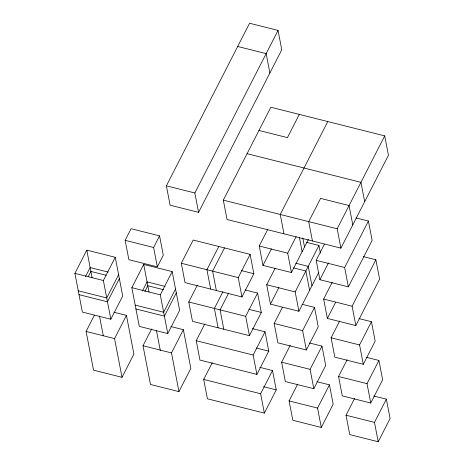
<?xml version="1.0" encoding="UTF-8"?>
<svg xmlns="http://www.w3.org/2000/svg" width="465" height="465" viewBox="0 0 465 465"><rect width="100%" height="100%" fill="white"/><g stroke="black" fill="none" stroke-linecap="round" stroke-linejoin="round"><path stroke-width="0.7" d="M74.9 273.356L86.786 250.129L115.25 257.29L122.714 296.013L110.827 319.234L82.363 312.079L74.9 273.356L103.364 280.511L110.827 319.234M85.519 276.588L90.14 267.555L108.194 272.095M88.245 276.588L90.89 271.426L106.165 275.268M103.364 280.511L115.25 257.29M125.143 240.318L131.084 228.71L159.553 235.865L163.285 255.227L157.339 266.84L128.875 259.679L125.143 240.318L153.607 247.479L157.339 266.84M113.942 312.23L126.445 315.375L133.903 354.092L122.022 377.318L93.552 370.157L86.089 331.44L94.343 315.311M118.61 274.716L106.723 297.937L78.26 290.782M166.383 185.826L249.571 23.25L278.041 30.411L281.773 49.772L198.578 212.342L170.109 205.187L166.383 185.826L194.847 192.981L198.578 212.342M119.354 278.587L107.467 301.808L79.004 294.653M131.833 287.672L143.714 264.445L172.184 271.606L179.647 310.329L167.76 333.556L139.291 326.395L131.833 287.672L160.297 294.833L167.76 333.556M153.607 247.479L159.553 235.865M122.022 377.318L114.559 338.596L126.445 315.375M142.453 290.904L147.074 281.871L165.127 286.411M194.847 192.981L278.041 30.411M144.847 291.549L147.818 285.743L163.79 289.759M160.297 294.833L172.184 271.606M181.304 263.266L193.19 240.045L250.124 254.361L253.849 273.722L241.969 296.949L185.035 282.627L181.304 263.266L238.237 277.588L241.969 296.949M170.876 326.546L183.373 329.691L190.836 368.414L178.949 391.635L150.486 384.479L143.022 345.757L151.607 328.982M175.543 289.032L163.657 312.259L135.187 305.098M223.31 200.142L270.851 107.241L384.718 135.879L388.449 155.24L340.909 248.141L227.042 219.503L223.31 200.142L337.177 228.78L340.909 248.141M176.287 292.904L164.401 316.13L135.937 308.969M245.119 289.951L257.581 293.084L261.313 312.445L249.426 335.672L192.493 321.35L188.767 301.988L197.346 285.219M218.806 246.485L206.925 269.712L210.651 289.073M224.502 247.921L212.615 271.142L216.347 290.503M178.949 391.635L171.492 352.918L183.373 329.691M299.321 114.402L287.434 137.628L258.97 130.467M252.39 328.621L265.044 331.807L268.776 351.168L256.889 374.389L199.956 360.073L196.224 340.711L204.809 323.936M222.968 291.66L214.382 308.435L218.114 327.796M228.664 293.09L220.079 309.864L223.81 329.226M238.237 277.588L250.124 254.361M308.4 239.394L291.439 272.542L262.969 265.381L259.243 246.02L267.666 229.553M327.784 121.563L280.244 214.458L283.976 233.819M259.854 367.344L272.507 370.529L276.233 389.891L264.353 413.112L207.419 398.796L203.687 379.434L212.273 362.659M262.969 265.381L271.397 248.915M249.426 335.672L245.694 316.31L257.581 293.084M318.781 272.414L298.902 311.265L270.432 304.104L266.701 284.743L275.129 268.276M291.439 272.542L287.707 253.181L296.135 236.714M270.432 304.104L278.861 287.637M256.889 374.389L253.158 355.033L265.044 331.807M302.018 304.261L314.514 307.4L318.246 326.761L306.359 349.988L277.896 342.827L274.164 323.466L282.418 307.342M298.902 311.265L295.17 291.904L318.938 245.456L306.441 242.312M355.911 217.905L368.408 221.049L372.14 240.411L348.372 286.858L319.903 279.703L316.171 260.342L324.425 244.212M337.177 228.78L384.718 135.879M264.353 413.112L260.621 393.75L272.507 370.529M319.903 279.703L328.488 262.928M309.481 342.978L321.978 346.123L325.709 365.484L313.823 388.711L285.353 381.55L281.627 362.189L290.207 345.414M306.359 349.988L302.628 330.627L314.514 307.4M363.374 256.628L375.871 259.772L379.603 279.134L355.83 325.581L327.366 318.426L323.634 299.065L332.219 282.29M348.372 286.858L344.641 267.497L368.408 221.049M327.366 318.426L335.62 302.297M316.938 381.701L329.435 384.846L333.167 404.207L321.286 427.434L292.816 420.273L289.085 400.911L297.67 384.137M313.823 388.711L310.091 369.35L321.978 346.123M358.951 318.577L371.448 321.722L375.179 341.083L363.293 364.304L334.829 357.149L331.097 337.788L339.683 321.013M355.83 325.581L352.104 306.22L375.871 259.772M321.286 427.434L317.554 408.072L329.435 384.846M366.408 357.3L378.911 360.439L382.637 379.8L370.756 403.027L342.287 395.866L338.555 376.505L347.14 359.736M363.293 364.304L359.561 344.943L371.448 321.722M373.872 396.023L386.369 399.162L390.1 418.523L378.214 441.75L349.75 434.589L346.018 415.228L354.603 398.459M370.756 403.027L367.025 383.666L378.911 360.439M378.214 441.75L374.488 422.389L386.369 399.162M237.691 46.477L266.154 53.632L269.886 72.993M247.084 153.694L360.95 182.327L364.676 201.688M259.243 246.02L287.707 253.181M316.171 260.342L344.641 267.497M295.746 263.213L308.243 266.358L311.974 285.719M293.369 267.857L305.865 271.002L309.597 290.363M241.387 270.589L253.849 273.722M266.701 284.743L295.17 291.904M323.634 299.065L352.104 306.22M248.851 309.312L261.313 312.445M188.767 301.988L245.694 316.31M274.164 323.466L302.628 330.627M331.097 337.788L359.561 344.943M256.122 347.983L268.776 351.168M196.224 340.711L253.158 355.033M281.627 362.189L310.091 369.35M338.555 376.505L367.025 383.666M86.089 331.44L114.559 338.596M143.022 345.757L171.492 352.918M263.585 386.706L276.233 389.891M203.687 379.434L260.621 393.75M289.085 400.911L317.554 408.072M346.018 415.228L374.488 422.389M352.796 224.915L349.064 205.553L320.594 198.392L308.714 221.619L312.445 240.98M318.938 245.456L320.402 253.059M302.779 238.004L304.511 246.996M299.338 237.121L302.134 251.641M143.714 264.445L149.027 292.02M156.403 330.278L160.338 350.691M86.786 250.129L92.099 277.698M99.469 315.956L103.265 335.672"/></g></svg>
